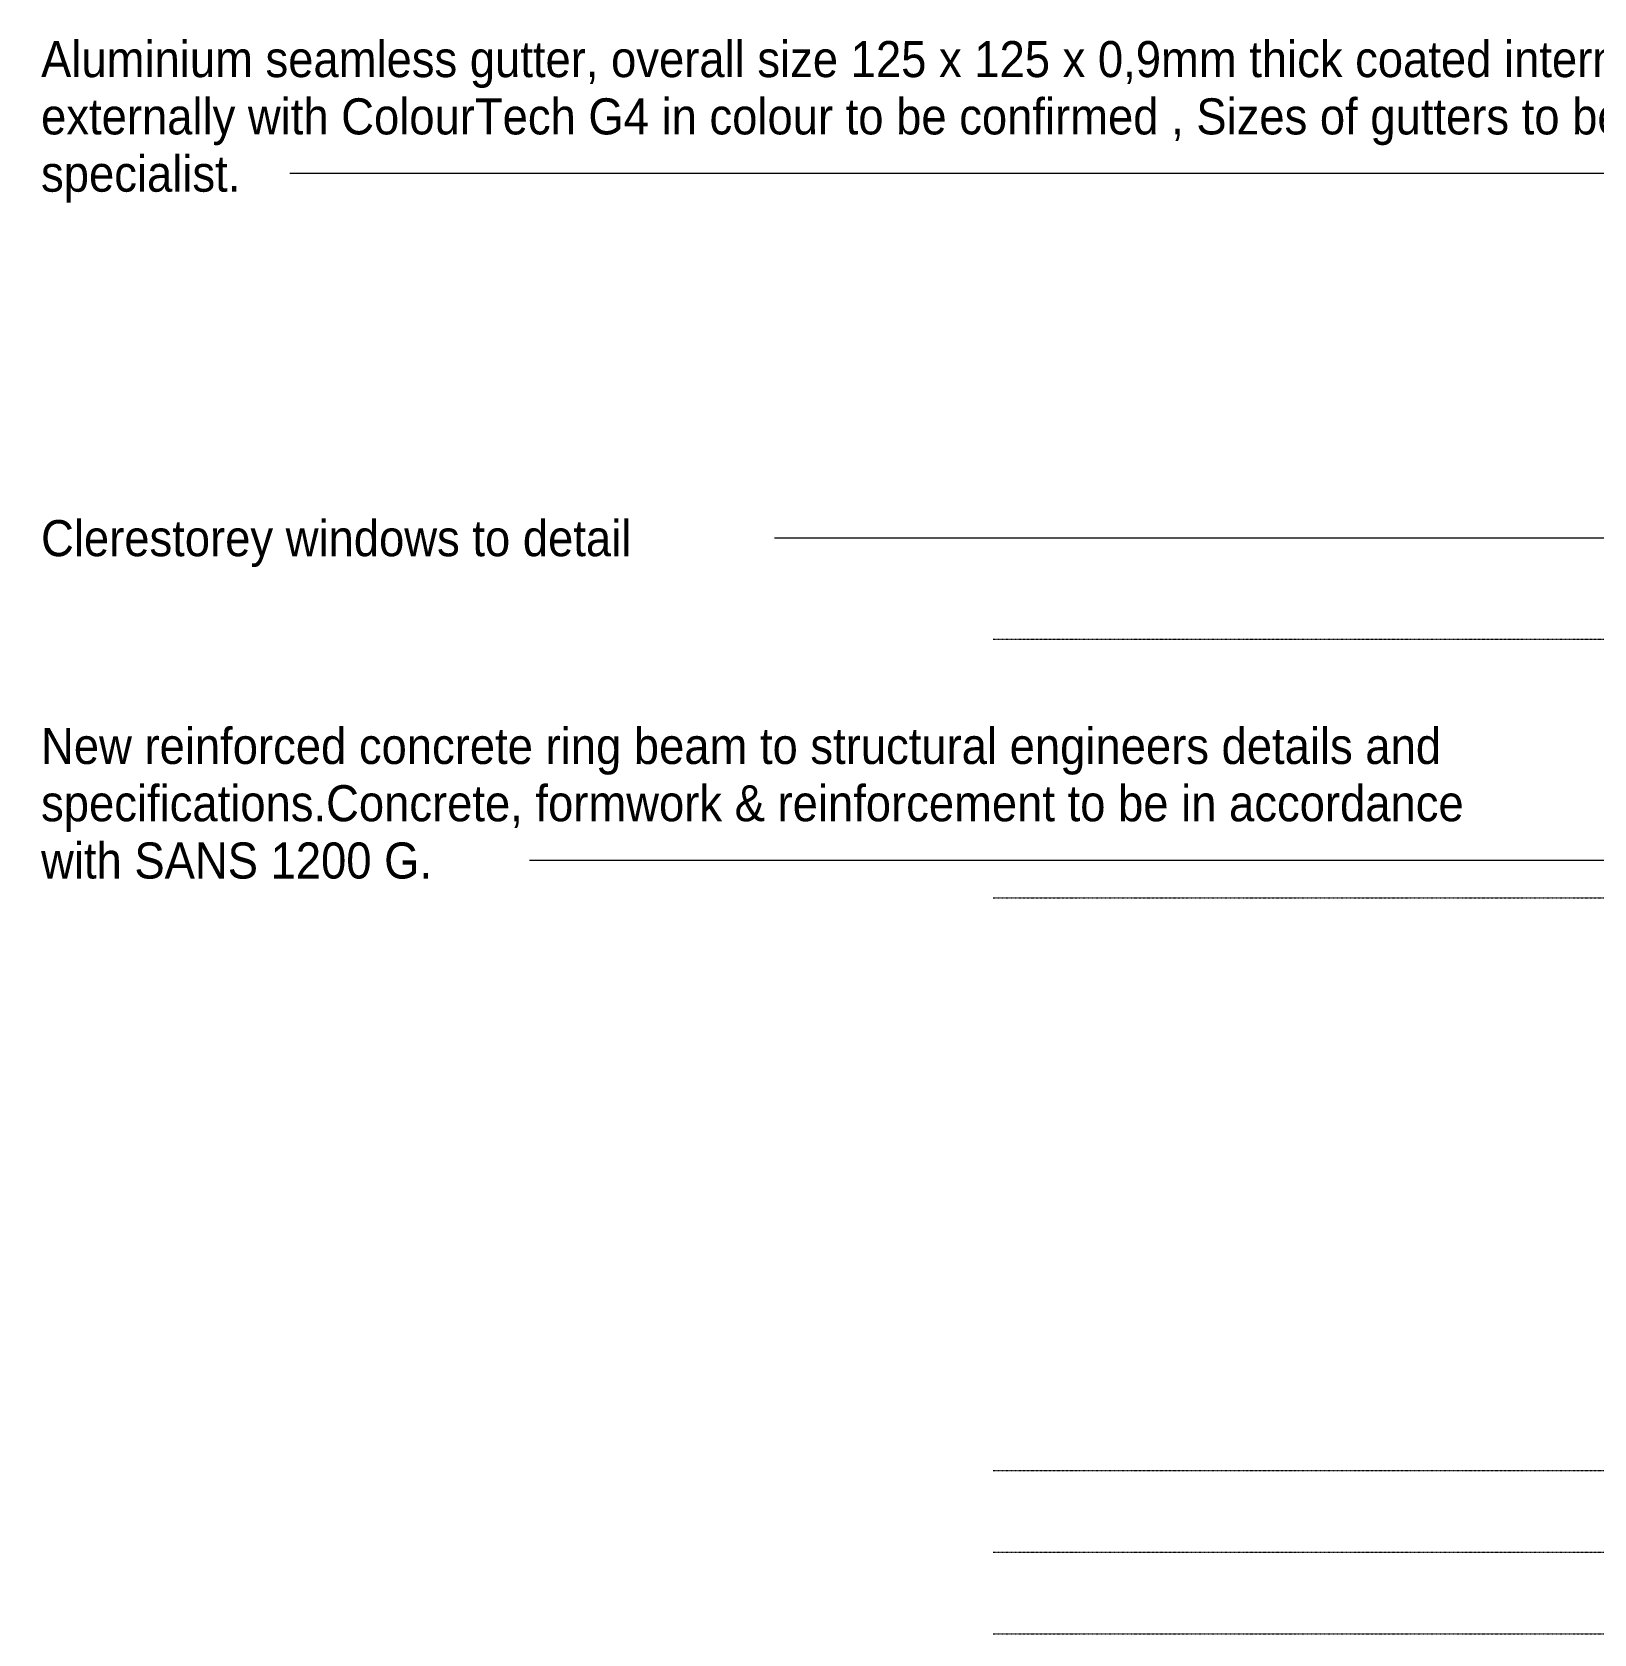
# Model space of a CAD drawing. Header units: millimetres. Extents: x -12186 to 152825, y -4386 to 9463.
# Drawn here: x 77432 to 83922, y -680 to 5980 of the extents above; entities that cross this region are included whole.
import ezdxf

# ---------------------------------------------------------------- set-up
doc = ezdxf.new("R2010")
doc.units = ezdxf.units.MM
doc.linetypes.add('1000 Dashed', pattern=[2, 1, -1])
doc.layers.add('A-FLOR-LEVL', color=51, linetype='Continuous', lineweight=5)
doc.layers.add('G-ANNO-TEXT', color=231, linetype='Continuous', lineweight=5)
doc.styles.add('Arial_4', font='arial.ttf', dxfattribs={"width": 0.9, "height": 150})

msp = doc.modelspace()

# ---------------------------------------------------------------- linework, layer by layer
at = {"layer": 'A-FLOR-LEVL', "linetype": '1000 Dashed'}
for p, q in [((81425.9, 3455), (113295, 3455)), ((81425.9, 2805), (114565, 2805)), ((81425.9, 2380), (113295, 2380)), ((81425.9, 0), (114565, 0)), ((81425.9, -340), (114565, -340)), ((81425.9, -680), (113295, -680))]:
    msp.add_line(p, q, dxfattribs=at)
at = {"layer": 'G-ANNO-TEXT', "color": 7}
for p, q in [((85489.3, 5390.8), (78494.5, 5390.8)), ((83164.8, 3875.5), (80155.4, 3875.5)), ((84398, 3875.5), (83164.8, 3875.5)), ((83860, 2535.4), (79316, 2535.4)), ((86400, 2535.4), (83860, 2535.4))]:
    msp.add_line(p, q, dxfattribs=at)

# ---------------------------------------------------------------- texts
at = {"layer": 'G-ANNO-TEXT', "color": 7, "char_height": 150, "attachment_point": 1, "style": 'Arial_4', "bg_fill": 3, "box_fill_scale": 1.25, "bg_fill_color": 256, "bg_fill_true_color": 13158600, "bg_fill_transparency": 0}
for s, insert, width in [('Aluminium seamless gutter, overall size 125 x 125 x 0,9mm thick coated internally and ', (77469.8, 5942), 8780.883), ('New reinforced concrete ring beam to structural engineers details and ', (77469.8, 3086.7), 7099.744)]:
    msp.add_mtext(s, dxfattribs=dict(at, insert=insert, width=width))

# ---------------------------------------------------------------- next in the draw order: texts
for s, insert, width in [('externally with ColourTech G4 in colour to be confirmed , Sizes of gutters to be verified by the ', (77469.8, 5703.9), 9473.541), ('Clerestorey windows to detail ', (77469.8, 3950.5), 3008.733), ('specifications.Concrete, formwork & reinforcement to be in accordance ', (77469.8, 2848.6), 7236.833)]:
    msp.add_mtext(s, dxfattribs=dict(at, insert=insert, width=width))

# ---------------------------------------------------------------- next in the draw order: texts
for s, insert, width in [('specialist.', (77469.8, 5465.8), 995.696), ('with SANS 1200 G.', (77469.8, 2610.4), 1991.392)]:
    msp.add_mtext(s, dxfattribs=dict(at, insert=insert, width=width))

doc.saveas('drawing.dxf')
